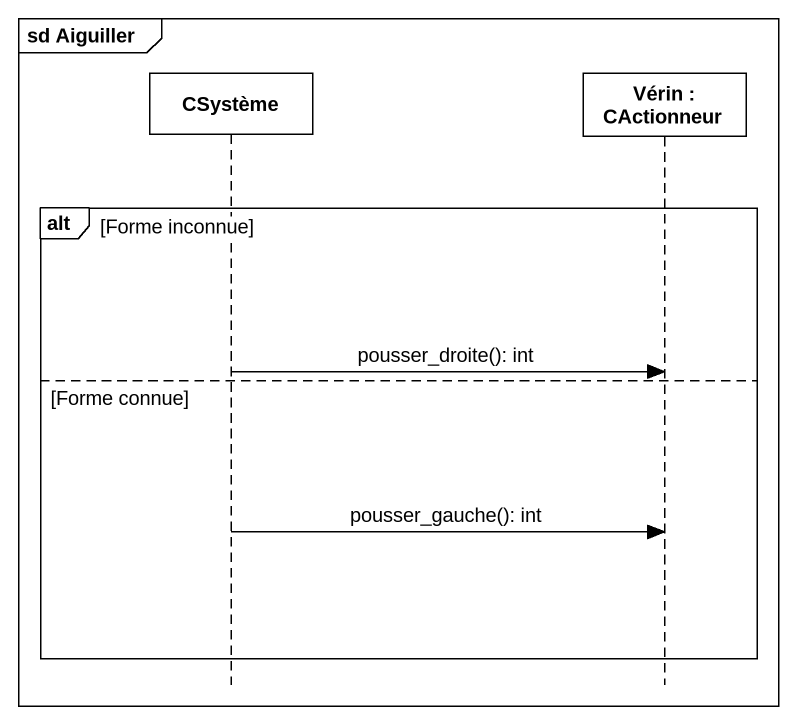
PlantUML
@startuml
mainframe sd Aiguiller
hide footbox
participant CSystème
participant "Vérin : CActionneur" as Vérin

alt Forme inconnue
  CSystème -> Vérin : pousser_droite(): int
else Forme connue
  CSystème -> Vérin : pousser_gauche(): int
end
@enduml
